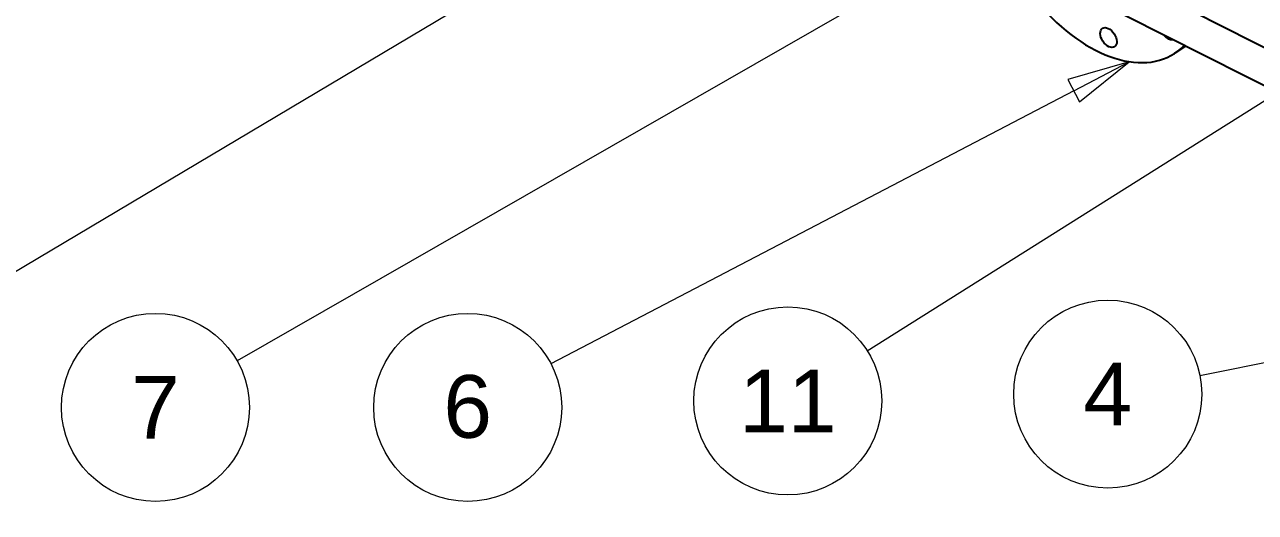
# Model space of a CAD drawing. Header units: millimetres. Extents: x 0 to 14850, y -38768 to 10500.
# Drawn here: x 7457 to 8684, y 2567 to 3053 of the extents above; entities that cross this region are included whole.
import ezdxf

# ---------------------------------------------------------------- set-up
doc = ezdxf.new("R2010")
doc.units = ezdxf.units.MM
doc.header["$LTSCALE"] = 25
doc.layers.add('Symbol', color=7, linetype='Continuous', lineweight=18)
doc.layers.add('Visible', color=7, linetype='Continuous', lineweight=25)
doc.styles.add('Note Text', font='arial.ttf')

# ---------------------------------------------------------------- blocks, each defined once
blk = doc.blocks.new('Balloon11')
at = {"layer": 'Symbol'}
for p, q in [((369.115, 112.905), (366.566, 112.905)), ((366.566, 112.905), (366.762, 111.925)), ((366.664, 112.415), (369.115, 112.905)), ((366.762, 111.925), (369.115, 112.905)), ((366.664, 112.415), (345.158, 108.115))]:
    blk.add_line(p, q, dxfattribs=at)
at = {"layer": 'Symbol', "flags": 128}
blk.add_lwpolyline([(366.762, 111.925), (369.115, 112.905), (366.566, 112.905), (366.762, 111.925)], dxfattribs=at)
at = {"layer": 'Symbol'}
blk.add_circle((341.487, 107.381), 3.75, dxfattribs=at)
blk.add_solid([(366.762, 111.925), (369.115, 112.905), (366.566, 112.905), (366.762, 111.925)], dxfattribs=at)
at = {"layer": 'Symbol', "insert": (341.487, 107.381), "char_height": 2.5, "attachment_point": 5, "style": 'Note Text'}
blk.add_mtext('4', dxfattribs=at)
blk = doc.blocks.new('Balloon13')
at = {"layer": 'Symbol'}
for p, q in [((353.364, 122.61), (350.982, 121.702)), ((351.248, 121.279), (353.364, 122.61)), ((351.514, 120.856), (353.364, 122.61)), ((351.248, 121.279), (331.89, 109.102)), ((350.982, 121.702), (351.514, 120.856))]:
    blk.add_line(p, q, dxfattribs=at)
at = {"layer": 'Symbol', "flags": 128}
blk.add_lwpolyline([(351.514, 120.856), (353.364, 122.61), (350.982, 121.702), (351.514, 120.856)], dxfattribs=at)
at = {"layer": 'Symbol'}
blk.add_circle((328.724, 107.11), 3.75, dxfattribs=at)
blk.add_solid([(351.514, 120.856), (353.364, 122.61), (350.982, 121.702), (351.514, 120.856)], dxfattribs=at)
at = {"layer": 'Symbol', "insert": (328.724, 107.11), "char_height": 2.5, "attachment_point": 5, "style": 'Note Text'}
blk.add_mtext('11', dxfattribs=at)
blk = doc.blocks.new('Balloon14')
at = {"layer": 'Symbol'}
for p, q in [((342.348, 120.643), (339.901, 119.929)), ((340.132, 119.485), (342.348, 120.643)), ((340.364, 119.042), (342.348, 120.643)), ((339.901, 119.929), (340.364, 119.042)), ((340.132, 119.485), (319.268, 108.584))]:
    blk.add_line(p, q, dxfattribs=at)
at = {"layer": 'Symbol', "flags": 128}
blk.add_lwpolyline([(340.364, 119.042), (342.348, 120.643), (339.901, 119.929), (340.364, 119.042)], dxfattribs=at)
at = {"layer": 'Symbol'}
blk.add_circle((315.954, 106.852), 3.75, dxfattribs=at)
blk.add_solid([(340.364, 119.042), (342.348, 120.643), (339.901, 119.929), (340.364, 119.042)], dxfattribs=at)
at = {"layer": 'Symbol', "insert": (315.954, 106.873), "char_height": 2.5, "attachment_point": 5, "style": 'Note Text'}
blk.add_mtext('6', dxfattribs=at)
blk = doc.blocks.new('Balloon15')
at = {"layer": 'Symbol'}
for p, q in [((346.224, 131.337), (343.806, 130.528)), ((344.055, 130.094), (346.224, 131.337)), ((344.303, 129.66), (346.224, 131.337)), ((343.806, 130.528), (344.303, 129.66)), ((344.055, 130.094), (306.751, 108.716))]:
    blk.add_line(p, q, dxfattribs=at)
at = {"layer": 'Symbol', "flags": 128}
blk.add_lwpolyline([(344.303, 129.66), (346.224, 131.337), (343.806, 130.528), (344.303, 129.66)], dxfattribs=at)
at = {"layer": 'Symbol'}
blk.add_circle((303.498, 106.852), 3.75, dxfattribs=at)
blk.add_solid([(344.303, 129.66), (346.224, 131.337), (343.806, 130.528), (344.303, 129.66)], dxfattribs=at)
at = {"layer": 'Symbol', "insert": (303.498, 106.852), "char_height": 2.5, "attachment_point": 5, "style": 'Note Text'}
blk.add_mtext('7', dxfattribs=at)
blk = doc.blocks.new('Balloon16')
at = {"layer": 'Symbol'}
for p, q in [((330.941, 131.92), (328.537, 131.072)), ((328.792, 130.642), (330.941, 131.92)), ((329.048, 130.212), (330.941, 131.92)), ((328.792, 130.642), (292.029, 108.767)), ((328.537, 131.072), (329.048, 130.212))]:
    blk.add_line(p, q, dxfattribs=at)
at = {"layer": 'Symbol', "flags": 128}
blk.add_lwpolyline([(329.048, 130.212), (330.941, 131.92), (328.537, 131.072), (329.048, 130.212)], dxfattribs=at)
at = {"layer": 'Symbol'}
blk.add_circle((288.81, 106.852), 3.75, dxfattribs=at)
blk.add_solid([(329.048, 130.212), (330.941, 131.92), (328.537, 131.072), (329.048, 130.212)], dxfattribs=at)
at = {"layer": 'Symbol', "insert": (288.81, 106.873), "char_height": 2.5, "attachment_point": 5, "style": 'Note Text'}
blk.add_mtext('5', dxfattribs=at)
blk = doc.blocks.new('Balloon21')
at = {"layer": 'Symbol'}
for p, q in [((311.639, 143.493), (309.563, 142.012)), ((309.928, 141.67), (311.639, 143.493)), ((310.292, 141.328), (311.639, 143.493)), ((309.563, 142.012), (310.292, 141.328)), ((309.928, 141.67), (279.386, 109.139))]:
    blk.add_line(p, q, dxfattribs=at)
at = {"layer": 'Symbol', "flags": 128}
blk.add_lwpolyline([(310.292, 141.328), (311.639, 143.493), (309.563, 142.012), (310.292, 141.328)], dxfattribs=at)
at = {"layer": 'Symbol'}
blk.add_circle((276.827, 106.414), 3.75, dxfattribs=at)
blk.add_solid([(310.292, 141.328), (311.639, 143.493), (309.563, 142.012), (310.292, 141.328)], dxfattribs=at)
at = {"layer": 'Symbol', "insert": (276.827, 106.414), "char_height": 2.5, "attachment_point": 5, "style": 'Note Text'}
blk.add_mtext('7', dxfattribs=at)

msp = doc.modelspace()

# ---------------------------------------------------------------- linework, layer by layer
at = {"layer": 'Visible'}
for p, q in [((8876.14, 2937.42), (8498.39, 3128.68)), ((8838.8, 2918.21), (8483.03, 3098.34)), ((8614.83, 3031.61), (8603.98, 3024.47))]:
    msp.add_line(p, q, dxfattribs=at)
for centre, major_axis, start_param, end_param in [((8525.62, 3143.49), (-78.36, 119.02), 3.6436389, 9.5645802), ((8597.56, 3047.93), (6.05, -9.19), 4.8961348, 6.0295503)]:
    msp.add_ellipse(centre, major_axis=major_axis, ratio=0.6138806, start_param=start_param, end_param=end_param, dxfattribs=at)
msp.add_ellipse((8537.98, 3040.18), major_axis=(6.05, -9.19), ratio=0.6138806, dxfattribs=at)

# ---------------------------------------------------------------- block references
at = {"layer": 'Symbol', "xscale": 25, "yscale": 25, "zscale": 25}
for name in ['Balloon21', 'Balloon16', 'Balloon15', 'Balloon13', 'Balloon14', 'Balloon11']:
    msp.add_blockref(name, (0, 0), dxfattribs=at)

doc.saveas('drawing.dxf')
